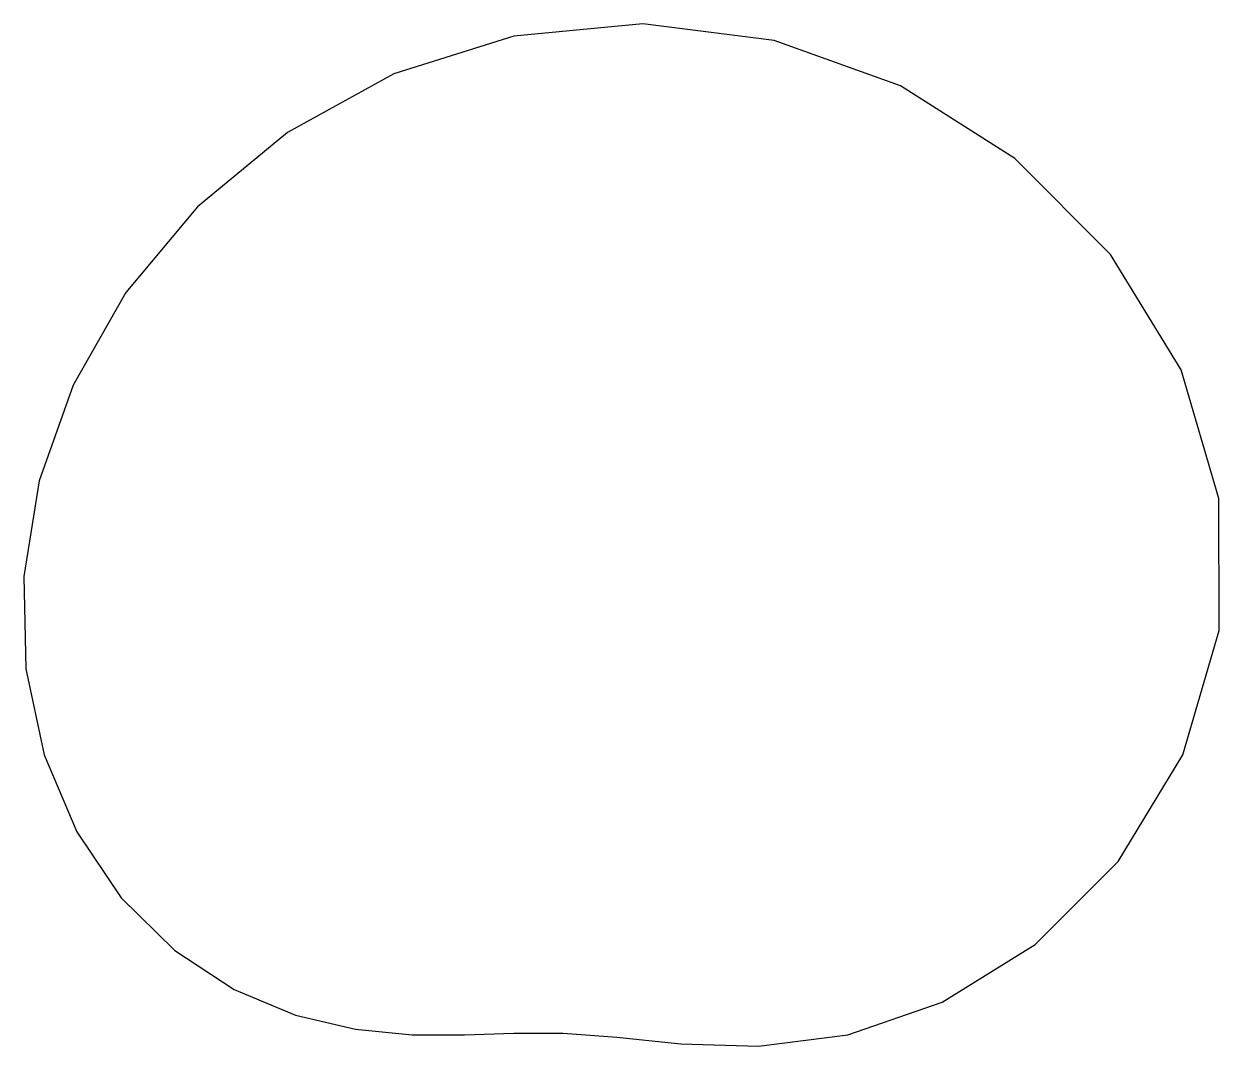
# Model space of a CAD drawing. Header units: metres. Extents: x -56 to 81, y -33 to 84.
import ezdxf

# ---------------------------------------------------------------- set-up
doc = ezdxf.new("R2010")
doc.units = ezdxf.units.M

msp = doc.modelspace()

# ---------------------------------------------------------------- linework, layer by layer
for p, q in [((14.75, 83.63), (0, 82.24)), ((29.76, 81.75), (14.75, 83.63)), ((0, 82.24), (-13.74, 77.92)), ((44.2, 76.55), (29.76, 81.75)), ((-13.74, 77.92), (-25.92, 71.21)), ((57.27, 68.25), (44.2, 76.55)), ((-25.92, 71.21), (-36.19, 62.69)), ((68.23, 57.26), (57.27, 68.25)), ((-36.19, 62.69), (-44.39, 52.9)), ((76.3, 44.05), (68.23, 57.26)), ((-44.39, 52.9), (-50.42, 42.31)), ((80.62, 29.34), (76.3, 44.05)), ((-50.42, 42.31), (-54.29, 31.35)), ((-54.29, 31.35), (-56.05, 20.4)), ((80.65, 14.22), (80.62, 29.34)), ((-56.05, 20.4), (-55.81, 9.84)), ((76.51, 0), (80.65, 14.22)), ((-55.81, 9.84), (-53.72, 0)), ((-53.72, 0), (-50, -8.82)), ((69.11, -12.19), (76.51, 0)), ((-50, -8.82), (-44.91, -16.35)), ((59.6, -21.69), (69.11, -12.19)), ((-44.91, -16.35), (-38.78, -22.39)), ((48.99, -28.29), (59.6, -21.69)), ((-38.78, -22.39), (-32, -26.85)), ((-32, -26.85), (-24.99, -29.78)), ((38.17, -32.03), (48.99, -28.29)), ((-24.99, -29.78), (-18.12, -31.39)), ((-18.12, -31.39), (-11.65, -32.02)), ((-11.65, -32.02), (-5.65, -32.04)), ((-5.65, -32.04), (0, -31.86)), ((0, -31.86), (5.62, -31.86)), ((5.62, -31.86), (11.76, -32.3)), ((11.76, -32.3), (19.08, -33.05)), ((27.96, -33.32), (38.17, -32.03)), ((19.08, -33.05), (27.96, -33.32))]:
    msp.add_line(p, q)

doc.saveas('drawing.dxf')
